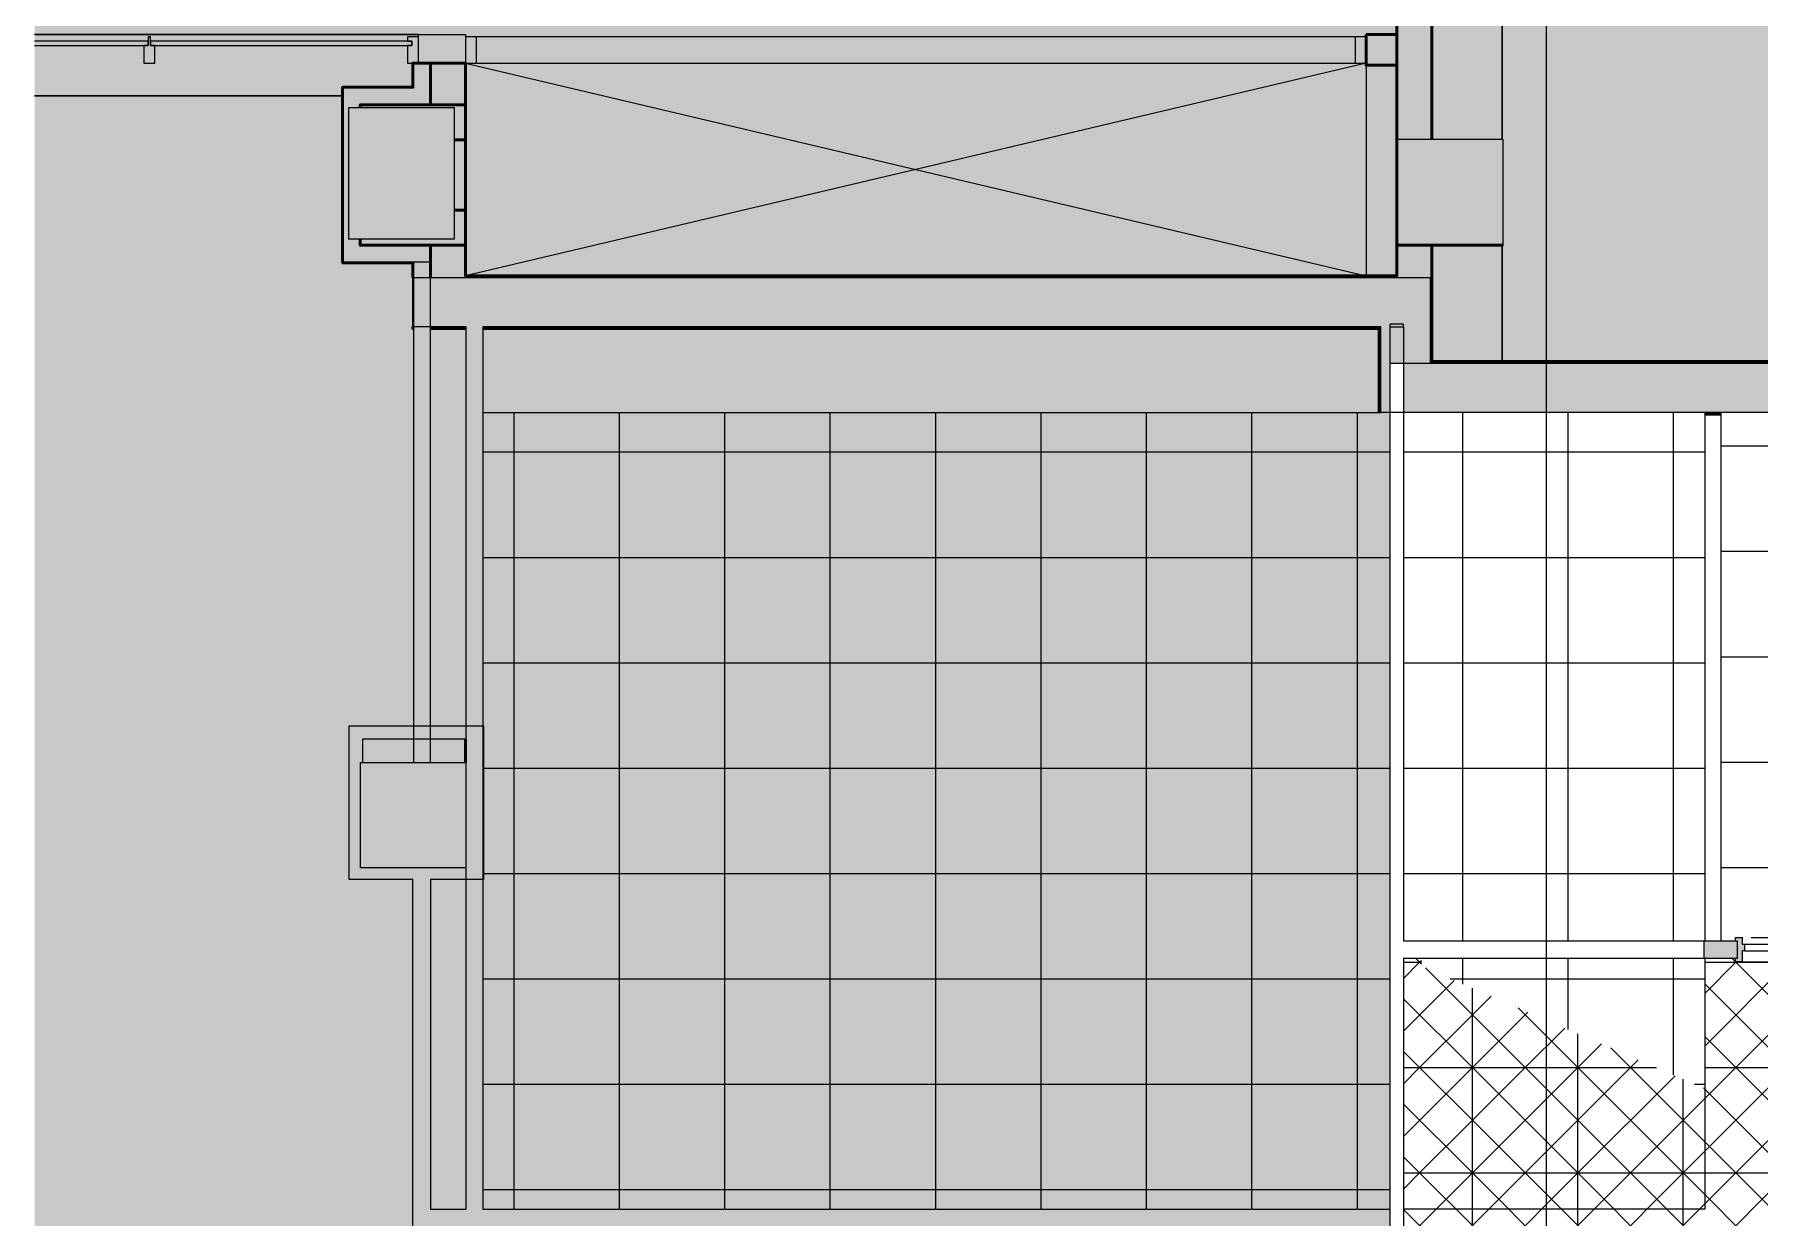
# Model space of a CAD drawing. Header units: inches. Extents: x 842 to 2283, y -56 to 1824.
# Drawn here: x 842.2 to 1234.9, y 1215.5 to 1485 of the extents above; entities that cross this region are included whole.
import ezdxf

# ---------------------------------------------------------------- set-up
doc = ezdxf.new("R2010")
doc.units = ezdxf.units.IN
doc.header["$MEASUREMENT"] = 0
for name, color, linetype, lineweight in [('A-AREA-IDEN', 2, 'Continuous', 9), ('A-CLNG', 13, 'Continuous', 13), ('A-CLNG-PATT', 13, 'Continuous', 13), ('A-DETL-GENF', 92, 'Continuous', 9), ('A-DETL-THIN', 151, 'Continuous', 9), ('A-DOOR', 31, 'Continuous', 13), ('A-WALL', 113, 'Continuous', 9), ('A-WALL-PATT', 111, 'Continuous', 13), ('I-WALL', 2, 'Continuous', 13), ('Orbis - Background_dwg', 8, 'Continuous', 9), ('Orbis_AR$0$A-Wall-Exst', 7, 'Continuous', 9), ('Orbis_AR$0$TI_Grid_E957150$0$S-P1-COLS-CONC', 50, 'Continuous', 50), ('Orbis_AR$0$TI_Grid_E957150$0$S-P4-COLS-CONC', 50, 'Continuous', 50), ('Orbis_BB$0$A-Glaz-Assm', 10, 'Continuous', 20), ('Orbis_BB$0$A-Glaz-Assm-Glaz', 10, 'Continuous', 20), ('Orbis_BB$0$A-Wall-Exst', 7, 'Continuous', 9), ('Orbis_BB$0$TI_ARCH-02_E957150$0$A-Glaz-Assm', 10, 'Continuous', 20), ('Orbis_BB$0$TI_ARCH-02_E957150$0$A-Glaz-Assm-Blow', 250, 'Continuous', 13), ('Orbis_BB$0$TI_ARCH-02_E957150$0$A-Wall-Blow', 90, 'Continuous', 30), ('Orbis_BB$0$TI_ARCH-02_E957150$0$A-Wall-Open', 250, 'Continuous', 13), ('Orbis_BB$0$TI_Grid_E957150$0$S-02-COLS-CONC', 50, 'Continuous', 50), ('Orbis_BB$0$TI_Grid_E957150$0$S-02-COLS-CONC-PATT', 10, 'Continuous', 20), ('Orbis_BB$0$TI_Grid_E957150$0$S-04-COLS-CONC', 50, 'Continuous', 50), ('Orbis_BB$0$TI_Grid_E957150$0$S-05-COLS-CONC', 50, 'Continuous', 50), ('Orbis_BB$0$TI_Grid_E957150$0$S-06-COLS-CONC', 50, 'Continuous', 50), ('Orbis_BB$0$TI_Grid_E957150$0$S-07-COLS-CONC', 50, 'Continuous', 50), ('Orbis_BB$0$TI_Grid_E957150$0$S-08-COLS-CONC', 50, 'Continuous', 50), ('Orbis_BB$0$TI_Grid_E957150$0$S-09-COLS-CONC', 50, 'Continuous', 50), ('Orbis_BB$0$TI_Grid_E957150$0$S-11-COLS-CONC', 50, 'Continuous', 50), ('Orbis_BB$0$TI_Grid_E957150$0$S-12-COLS-CONC', 50, 'Continuous', 50), ('Orbis_BB$0$TI_Grid_E957150$0$S-P1-COLS-CONC', 50, 'Continuous', 50), ('Orbis_BB$0$TI_Grid_E957150$0$S-P1-COLS-CONC-PATT', 10, 'Continuous', 20), ('Orbis_BB$0$TI_Grid_E957150$0$S-P4-COLS-CONC', 50, 'Continuous', 50), ('S-COLS', 52, 'Continuous', 13)]:
    doc.layers.add(name, color=color, linetype=linetype, lineweight=lineweight)

# ---------------------------------------------------------------- blocks, each defined once
blk = doc.blocks.new('Concrete-Rectangular-Column - 24 x 24-6914337-Level XX  RCP')
at = {"layer": 'S-COLS', "lineweight": 9}
blk.add_hatch(color=7, dxfattribs=at).paths.add_polyline_path([(-12, -12), (12, -12), (12, 12), (-12, 12)], flags=0)
at = {"layer": 'S-COLS', "color": 8, "lineweight": 20}
for p, q in [((-12, 12), (12, 12)), ((-12, -12), (-12, 12)), ((12, 12), (12, -12)), ((12, -12), (-12, -12))]:
    blk.add_line(p, q, dxfattribs=at)
blk = doc.blocks.new('Concrete-Rectangular-Column - 24 x 30-6914152-Level XX  RCP')
at = {"layer": 'S-COLS', "lineweight": 9}
blk.add_hatch(color=7, dxfattribs=at).paths.add_polyline_path([(12, -15), (12, 15), (-12, 15), (-12, -15)], flags=0)
at = {"layer": 'S-COLS', "color": 8, "lineweight": 20}
for p, q in [((-12, 15), (12, 15)), ((-12, -15), (-12, 15)), ((12, 15), (12, -15)), ((12, -15), (-12, -15))]:
    blk.add_line(p, q, dxfattribs=at)
blk = doc.blocks.new('Door - Single - Solid Door-7323271-Level XX  RCP')
at = {"layer": 'A-DOOR'}
h = blk.add_hatch(color=250, dxfattribs=at)
h.paths.add_polyline_path([(23.24, -2.66), (23.62, -2.66), (23.62, -1.91), (23.24, -1.91), (23.24, 2.09), (23.62, 2.09), (23.62, 2.84), (22.12, 2.84), (22.12, 1.34), (21.62, 1.34), (21.62, -0.16), (22.12, -0.16), (22.12, -2.66)], flags=0)
h.paths.add_polyline_path([(-15.63, -2.66), (-14.13, -2.66), (-14.13, -0.16), (-13.63, -0.16), (-13.63, 1.34), (-14.13, 1.34), (-14.13, 2.84), (-15.63, 2.84), (-15.63, 2.09), (-15.26, 2.09), (-15.26, -1.91), (-15.63, -1.91), (-15.63, -2.49)], flags=0)
at = {"layer": 'A-DOOR', "color": 8, "lineweight": 20}
for p, q in [((-15.63, 2.09), (-15.63, 2.84)), ((-15.63, 2.84), (-14.13, 2.84)), ((-14.13, 2.84), (-14.13, 1.34)), ((-14.13, 1.34), (-13.63, 1.34)), ((-13.63, 1.34), (-13.63, -0.16)), ((21.62, -0.16), (21.62, 1.34)), ((21.62, 1.34), (22.12, 1.34)), ((22.12, 1.34), (22.12, 2.84)), ((22.12, 2.84), (23.62, 2.84)), ((23.62, 2.84), (23.62, 2.09)), ((-15.63, -2.66), (-15.63, -1.91)), ((-14.13, -2.66), (-15.63, -2.66)), ((-13.63, -0.16), (-14.13, -0.16)), ((-14.13, -0.16), (-14.13, -2.66)), ((22.12, -0.16), (21.62, -0.16)), ((22.12, -2.66), (22.12, -0.16)), ((23.62, -2.66), (22.12, -2.66)), ((23.62, -1.91), (23.62, -2.66))]:
    blk.add_line(p, q, dxfattribs=at)
at = {"layer": 'A-DOOR', "lineweight": 9}
for p, q in [((-14.13, 2.84), (-14.01, 2.84)), ((-13.63, 1.34), (21.62, 1.34)), ((-12.06, 2.84), (22.12, 2.84)), ((-14.13, -2.66), (22.12, -2.66)), ((-13.63, -0.16), (21.62, -0.16))]:
    blk.add_line(p, q, dxfattribs=at)
blk = doc.blocks.new('Orbis - Background_dwg__U8-7347688-Level XX  RCP')
at = {"layer": 'Orbis_BB$0$TI_ARCH-02_E957150$0$A-Glaz-Assm', "flags": 128}
for points in [[(0, -3), (2.5, -3), (2.5, 3), (0, 3)], [(202.5, -3), (205, -3), (205, 3), (202.5, 3)]]:
    blk.add_lwpolyline(points, close=True, dxfattribs=at)
at = {"layer": 'Orbis_BB$0$TI_ARCH-02_E957150$0$A-Glaz-Assm-Blow'}
for p, q in [((202.5, 3), (2.5, 3)), ((2.5, -3), (202.5, -3))]:
    blk.add_line(p, q, dxfattribs=at)
blk = doc.blocks.new('Orbis - Background_dwg__U56-7347736-Level XX  RCP')
at = {"layer": 'Orbis_BB$0$TI_Grid_E957150$0$S-12-COLS-CONC', "flags": 128}
for points in [[(11648.66, 2274.91), (11624.66, 2274.91), (11624.66, 2274.31)], [(11646.05, 2250.91), (11648.66, 2250.91), (11648.66, 2274.91)]]:
    blk.add_lwpolyline(points, dxfattribs=at)
blk = doc.blocks.new('Orbis - Background_dwg_Orbis_BB-7347761-Level XX  RCP')
at = {"layer": 'Orbis_BB$0$A-Wall-Exst'}
h = blk.add_hatch(color=256, dxfattribs=at)
h.paths.add_polyline_path([(12344.66, 2108.54), (12344.66, 2108.91), (12240.66, 2108.91), (12240.66, 2208.41), (12344.66, 2208.41), (12344.66, 2208.79), (12240.04, 2208.79), (12240.04, 2108.54), (12333.85, 2108.54)], flags=0)
h.paths.add_polyline_path([(12224.74, 2215.66), (12224.79, 2215.66), (12224.79, 2216.04), (12344.66, 2216.04), (12344.66, 2216.41), (12008.66, 2216.41), (12008.66, 2215.66), (12202.66, 2215.66)], flags=0)
h.paths.add_polyline_path([(12659.79, 2215.91), (12687.66, 2215.91), (12687.66, 2216.41), (12368.66, 2216.41), (12368.66, 2215.91), (12650.03, 2215.91)], flags=0)
h.paths.add_polyline_path([(11973.4, 2216.04), (11984.66, 2216.04), (11984.66, 2216.41), (11868.66, 2216.41), (11868.66, 2243.04), (11860.83, 2243.04), (11860.83, 2267.04), (11868.66, 2267.04), (11868.66, 2506.91), (11860.66, 2506.91), (11860.66, 2290.92), (11858.66, 2290.92), (11858.66, 2518.92), (11853.66, 2518.92), (11853.66, 2283.92), (11860.66, 2283.92), (11860.66, 2235.92), (11648.66, 2235.92), (11648.66, 2242.91), (11640.66, 2242.91), (11640.66, 2235.54), (11868.29, 2235.54), (11868.29, 2216.04), (11972.54, 2216.04)], flags=0)
h.paths.add_polyline_path([(12548.66, 2522.91), (12663.66, 2522.91), (12663.66, 2530.91), (12380.66, 2530.91), (12380.66, 2522.91), (12524.66, 2522.91)], flags=0)
h.paths.add_polyline_path([(12020.66, 2522.91), (12332.66, 2522.91), (12332.66, 2530.91), (12020.66, 2530.91), (12020.66, 2530.54)], flags=0)
h = blk.add_hatch(color=256, dxfattribs=at)
h.paths.add_polyline_path([(12822.75, 1740.71), (12822.78, 1740.71), (12822.75, 1740.75)], flags=0)
h.paths.add_polyline_path([(12801.21, 1897.99), (12801.3, 1898), (12797.38, 1925.91)], flags=0)
h.paths.add_polyline_path([(12787.64, 2077.81), (12787.68, 2077.81), (12768.66, 2216.41), (12711.66, 2216.41), (12711.66, 2215.91), (12768.73, 2215.91), (12787.64, 2077.81)], flags=0)
h.paths.add_polyline_path([(12368.66, 2096.91), (12372.66, 2096.91), (12372.66, 2097.29), (12333.85, 2097.29), (12333.85, 2096.91), (12347.7, 2096.91)], flags=0)
h.paths.add_polyline_path([(12368.66, 2102.54), (12372.66, 2102.54), (12372.66, 2128.91), (12368.66, 2128.91), (12368.66, 2127.21), (12371.6, 2127.21), (12371.6, 2103.21), (12368.66, 2103.21)], flags=0)
h.paths.add_polyline_path([(12352.79, 2130.91), (12352.79, 2191.85), (12352.66, 2191.85), (12352.66, 2130.91)], flags=0)
h.paths.add_polyline_path([(12356.66, 2130.91), (12356.66, 2188.41), (12356.54, 2188.41), (12356.54, 2130.91)], flags=0)
h.paths.add_polyline_path([(12001.74, 2189.41), (12001.74, 2189.41), (12001.66, 2189.41)], flags=0)
h.paths.add_polyline_path([(12380.58, 2192.16), (12380.79, 2192.16), (12380.79, 2204.66), (12380.66, 2204.66), (12380.66, 2192.41), (12368.66, 2192.41), (12368.66, 2192.16), (12379.93, 2192.16)], flags=0)
h.paths.add_polyline_path([(12687.66, 2193.29), (12687.66, 2193.41), (12663.66, 2193.41), (12663.66, 2204.66), (12663.54, 2204.66), (12663.54, 2193.29), (12666.66, 2193.29)], flags=0)
h.paths.add_polyline_path([(12711.66, 2193.29), (12711.79, 2193.29), (12711.79, 2204.66), (12711.66, 2204.64)], flags=0)
h.paths.add_polyline_path([(11972.66, 2193.29), (11984.66, 2193.29), (11984.66, 2193.41), (11972.66, 2193.41), (11972.66, 2204.79), (11972.54, 2204.79), (11972.54, 2193.29)], flags=0)
h.paths.add_polyline_path([(11934.54, 2204.41), (11934.54, 2204.79), (11930.79, 2204.79), (11930.79, 2204.41)], flags=0)
h.paths.add_polyline_path([(11857.04, 2204.79), (11857.04, 2224.29), (11652.54, 2224.29), (11652.54, 2223.92), (11856.66, 2223.92), (11856.66, 2204.79)], flags=0)
h.paths.add_polyline_path([(11640.66, 2223.92), (11648.79, 2223.92), (11648.79, 2224.29), (11640.58, 2224.29), (11640.58, 2223.92)], flags=0)
h.paths.add_polyline_path([(11636.66, 2223.92), (11636.83, 2223.92), (11636.83, 2224.29), (11636.66, 2224.29)], flags=0)
h.paths.add_polyline_path([(11636.83, 2235.54), (11636.84, 2239.09), (11640.58, 2239.09), (11640.58, 2235.54), (11640.66, 2235.54), (11640.66, 2242.91), (11624.66, 2242.91), (11624.66, 2244.31), (11622.05, 2244.31), (11622.05, 2274.31), (11624.66, 2274.31), (11624.66, 2274.91), (11640.66, 2274.91), (11640.66, 2284.42), (11636.66, 2284.42), (11636.66, 2278.91), (11620.66, 2278.91), (11620.66, 2238.91), (11636.66, 2238.91), (11636.66, 2235.54)], flags=0)
blk.add_hatch(color=256, dxfattribs=at).paths.add_polyline_path([(11640.66, 2274.91), (11648.66, 2274.91), (11648.66, 2284.42), (11640.66, 2284.42), (11640.66, 2278.91)], flags=0)
at = {"layer": 'Orbis_BB$0$TI_Grid_E957150$0$S-02-COLS-CONC-PATT', "lineweight": 9}
blk.add_hatch(color=7, dxfattribs=at).paths.add_polyline_path([(11636.66, 2242.91), (11648.66, 2242.91), (11648.66, 2274.91), (11624.66, 2274.91), (11624.66, 2274.31), (11646.05, 2274.31), (11646.05, 2244.31), (11624.66, 2244.31), (11624.66, 2242.91)], flags=0)
at = {"layer": 'Orbis_BB$0$TI_Grid_E957150$0$S-P1-COLS-CONC-PATT', "lineweight": 9}
blk.add_hatch(color=7, dxfattribs=at).paths.add_polyline_path([(11872.29, 2242.91), (11884.66, 2242.91), (11884.66, 2243.04), (11868.66, 2243.04), (11868.66, 2242.91)], flags=0)
h = blk.add_hatch(color=7, dxfattribs=at)
h.paths.add_polyline_path([(11648.66, 2125.09), (11648.66, 2130.41), (11640.58, 2130.41), (11640.58, 2125.09), (11641.65, 2125.09)], flags=0)
h.paths.add_polyline_path([(11630.48, 2125.09), (11636.83, 2125.09), (11636.83, 2130.41), (11625.16, 2130.41), (11625.16, 2125.09)], flags=0)
at = {"layer": 'Orbis_BB$0$A-Glaz-Assm', "flags": 128}
for points in [[(11575.41, 2284.42), (11577.91, 2284.42), (11577.91, 2288.42), (11576.91, 2288.42), (11576.91, 2290.42), (11576.41, 2290.42), (11576.41, 2288.42), (11575.41, 2288.42)], [(11637.91, 2284.42), (11637.91, 2290.42), (11635.41, 2290.42), (11635.41, 2289.42), (11636.41, 2289.42), (11636.41, 2288.42), (11635.41, 2288.42), (11635.41, 2284.42)]]:
    blk.add_lwpolyline(points, close=True, dxfattribs=at)
at = {"layer": 'Orbis_BB$0$A-Glaz-Assm-Glaz', "flags": 128}
blk.add_lwpolyline([(11550.5, 2288.42), (11576.41, 2288.42), (11576.41, 2289.42), (11550.5, 2289.42)], dxfattribs=at)
blk.add_lwpolyline([(11576.91, 2288.42), (11636.41, 2288.42), (11636.41, 2289.42), (11576.91, 2289.42)], close=True, dxfattribs=at)
at = {"layer": 'Orbis_BB$0$A-Wall-Exst', "color": 50, "lineweight": 50}
for p, q in [((11868.66, 2267.04), (11868.66, 2506.91)), ((11636.83, 2223.92), (11636.66, 2223.92)), ((11640.58, 2223.92), (11648.79, 2223.92)), ((11640.66, 2223.92), (11640.58, 2223.92)), ((11648.79, 2223.92), (11648.67, 2223.92)), ((11652.67, 2223.92), (11652.54, 2223.92)), ((11930.79, 2204.41), (11934.54, 2204.41)), ((11934.54, 2204.41), (11930.79, 2204.41))]:
    blk.add_line(p, q, dxfattribs=at)
at = {"layer": 'Orbis_BB$0$A-Wall-Exst', "color": 50, "lineweight": 50, "flags": 128}
for points in [[(11868.66, 2506.91), (11860.66, 2506.91), (11860.66, 2235.92), (11648.66, 2235.92), (11648.66, 2242.91), (11640.66, 2242.91), (11640.66, 2235.54)], [(11624.66, 2274.31), (11624.66, 2274.91), (11640.66, 2274.91), (11640.66, 2284.42), (11636.66, 2284.42), (11636.66, 2278.91), (11620.66, 2278.91), (11620.66, 2238.91), (11636.66, 2238.91), (11636.66, 2235.54)], [(11640.66, 2235.54), (11640.66, 2242.91), (11624.66, 2242.91), (11624.66, 2244.31)], [(11984.66, 2216.41), (11868.66, 2216.41), (11868.66, 2227.92), (11868.66, 2243.04)], [(11636.66, 2224.29), (11636.66, 2223.92), (11636.83, 2223.92)], [(11652.54, 2223.92), (11856.66, 2223.92), (11856.66, 2204.79)]]:
    blk.add_lwpolyline(points, dxfattribs=at)
for points in [[(11853.66, 2290.92), (11853.66, 2283.92), (11860.66, 2283.92), (11860.66, 2290.92)], [(11648.66, 2284.42), (11640.66, 2284.42), (11640.66, 2274.91), (11648.66, 2274.91)]]:
    blk.add_lwpolyline(points, close=True, dxfattribs=at)
at = {"layer": 'Orbis_BB$0$TI_ARCH-02_E957150$0$A-Glaz-Assm', "flags": 128}
blk.add_lwpolyline([(11637.91, 2290.42), (11637.91, 2290.92), (11648.66, 2290.92), (11648.66, 2290.42)], dxfattribs=at)
at = {"layer": 'Orbis_BB$0$TI_ARCH-02_E957150$0$A-Wall-Blow'}
for p, q in [((11884.66, 2506.91), (11884.66, 2267.04)), ((11550.5, 2290.92), (11637.91, 2290.92)), ((11550.5, 2276.92), (11620.66, 2276.92)), ((11884.66, 2243.04), (11884.66, 2216.41))]:
    blk.add_line(p, q, dxfattribs=at)
at = {"layer": 'Orbis_BB$0$TI_ARCH-02_E957150$0$A-Wall-Open'}
blk.add_line((11853.66, 2284.42), (11648.66, 2235.92), dxfattribs=at)
at = {"layer": 'Orbis_BB$0$TI_ARCH-02_E957150$0$A-Wall-Open', "flags": 128}
blk.add_lwpolyline([(11648.66, 2284.42), (11853.66, 2284.42), (11853.66, 2235.92), (11648.66, 2235.92), (11648.66, 2284.42), (11853.66, 2235.92)], dxfattribs=at)
at = {"layer": 'Orbis_BB$0$TI_Grid_E957150$0$S-02-COLS-CONC', "flags": 128}
for points in [[(11648.66, 2274.91), (11648.66, 2242.91), (11624.66, 2242.91), (11624.66, 2244.31)], [(11624.66, 2274.31), (11624.66, 2274.91), (11648.66, 2274.91)]]:
    blk.add_lwpolyline(points, dxfattribs=at)
at = {"layer": 'Orbis_BB$0$TI_Grid_E957150$0$S-04-COLS-CONC', "flags": 128}
blk.add_lwpolyline([(11624.66, 2274.31), (11624.66, 2274.91), (11648.66, 2274.91), (11648.66, 2250.91), (11646.05, 2250.91)], dxfattribs=at)
at = {"layer": 'Orbis_BB$0$TI_Grid_E957150$0$S-05-COLS-CONC', "flags": 128}
blk.add_lwpolyline([(11624.66, 2274.31), (11624.66, 2274.91), (11648.66, 2274.91), (11648.66, 2250.91), (11646.05, 2250.91)], dxfattribs=at)
at = {"layer": 'Orbis_BB$0$TI_Grid_E957150$0$S-06-COLS-CONC', "flags": 128}
blk.add_lwpolyline([(11624.66, 2274.31), (11624.66, 2274.91), (11648.66, 2274.91), (11648.66, 2250.91), (11646.05, 2250.91)], dxfattribs=at)
at = {"layer": 'Orbis_BB$0$TI_Grid_E957150$0$S-07-COLS-CONC', "flags": 128}
blk.add_lwpolyline([(11624.66, 2274.31), (11624.66, 2274.91), (11648.66, 2274.91), (11648.66, 2250.91), (11646.05, 2250.91)], dxfattribs=at)
at = {"layer": 'Orbis_BB$0$TI_Grid_E957150$0$S-08-COLS-CONC', "flags": 128}
blk.add_lwpolyline([(11624.66, 2274.31), (11624.66, 2274.91), (11648.66, 2274.91), (11648.66, 2250.91), (11646.05, 2250.91)], dxfattribs=at)
at = {"layer": 'Orbis_BB$0$TI_Grid_E957150$0$S-09-COLS-CONC', "flags": 128}
blk.add_lwpolyline([(11624.66, 2274.31), (11624.66, 2274.91), (11648.66, 2274.91), (11648.66, 2250.91), (11646.05, 2250.91)], dxfattribs=at)
at = {"layer": 'Orbis_BB$0$TI_Grid_E957150$0$S-11-COLS-CONC', "flags": 128}
for points in [[(11648.66, 2274.91), (11624.66, 2274.91), (11624.66, 2274.31)], [(11646.05, 2250.91), (11648.66, 2250.91), (11648.66, 2274.91)]]:
    blk.add_lwpolyline(points, dxfattribs=at)
at = {"layer": 'Orbis_BB$0$TI_Grid_E957150$0$S-P1-COLS-CONC'}
for p, q in [((11648.66, 2266.91), (11646.05, 2266.91)), ((11648.66, 2130.41), (11648.66, 2125.09))]:
    blk.add_line(p, q, dxfattribs=at)
at = {"layer": 'Orbis_BB$0$TI_Grid_E957150$0$S-P1-COLS-CONC', "flags": 128}
for points in [[(11624.66, 2244.31), (11624.66, 2242.91), (11648.66, 2242.91), (11648.66, 2266.91)], [(11860.83, 2266.91), (11860.66, 2266.91), (11860.66, 2242.91), (11884.66, 2242.91), (11884.66, 2243.04)]]:
    blk.add_lwpolyline(points, dxfattribs=at)
at = {"layer": 'Orbis_BB$0$TI_Grid_E957150$0$S-P4-COLS-CONC'}
for p, q in [((11884.66, 2243.04), (11884.66, 2242.91)), ((11648.66, 2125.09), (11648.66, 2130.41))]:
    blk.add_line(p, q, dxfattribs=at)
at = {"layer": 'Orbis_BB$0$TI_Grid_E957150$0$S-P4-COLS-CONC', "flags": 128}
for points in [[(11646.05, 2266.91), (11648.66, 2266.91), (11648.66, 2242.91)], [(11884.66, 2242.91), (11860.66, 2242.91), (11860.66, 2266.91), (11860.83, 2266.91)], [(11648.66, 2242.91), (11624.66, 2242.91), (11624.66, 2244.31)]]:
    blk.add_lwpolyline(points, dxfattribs=at)
for name, p in [('Orbis - Background_dwg__U8-7347688-Level XX  RCP', (11648.66, 2287.42)), ('Orbis - Background_dwg__U56-7347736-Level XX  RCP', (0, 0))]:
    blk.add_blockref(name, p)
blk = doc.blocks.new('Orbis - Background_dwg-7329766-Level XX  RCP')
at = {"layer": 'Orbis_AR$0$A-Wall-Exst', "color": 50, "lineweight": 50}
for p, q in [((928.54, 1417.98), (928.37, 1417.98)), ((932.37, 1417.98), (932.29, 1417.98)), ((940.5, 1417.98), (940.38, 1417.98)), ((944.38, 1417.98), (944.25, 1417.98)), ((1226.25, 1398.47), (1222.5, 1398.47))]:
    blk.add_line(p, q, dxfattribs=at)
at = {"layer": 'Orbis_AR$0$TI_Grid_E957150$0$S-P1-COLS-CONC'}
blk.add_line((940.37, 1324.47), (940.37, 1319.16), dxfattribs=at)
at = {"layer": 'Orbis_AR$0$TI_Grid_E957150$0$S-P4-COLS-CONC'}
blk.add_line((940.37, 1319.16), (940.37, 1324.47), dxfattribs=at)
blk.add_blockref('Orbis - Background_dwg_Orbis_BB-7347761-Level XX  RCP', (-10708.29, -805.94))

msp = doc.modelspace()

# ---------------------------------------------------------------- hatches: boundary and pattern name
at = {"layer": 'A-CLNG-PATT'}
h = msp.add_hatch(dxfattribs=at)
h.set_pattern_fill('FP1_2', color=256, style=0, pattern_type=2)
h.set_pattern_definition([(0, (1119.373, 1317.853), (0, -24), []), (270, (1119.373, 1317.853), (-24, -1e-15), [])])
h.paths.add_polyline_path([(1150.82, 1217.35), (1150.88, 1217.35), (1150.88, 1398.85), (944.25, 1398.85), (944.25, 1327.47), (944.45, 1327.47), (944.45, 1292.47), (944.25, 1292.47), (944.25, 1217.35), (1095.95, 1217.35)], flags=0)
h.paths.add_polyline_path([(1222.5, 1244.87), (1222.5, 1274.47), (1157.97, 1274.47), (1157.97, 1272.71), (1205.94, 1252.01)], flags=0)
h.paths.add_polyline_path([(1011.37, 1254.97), (1010.59, 1255.08), (1009.87, 1255.38), (1009.25, 1255.85), (1008.77, 1256.47), (1008.47, 1257.2), (1008.37, 1257.97), (1008.47, 1258.75), (1008.77, 1259.47), (1009.25, 1260.1), (1009.87, 1260.57), (1010.59, 1260.87), (1011.37, 1260.97), (1012.15, 1260.87), (1012.87, 1260.57), (1013.49, 1260.1), (1013.97, 1259.47), (1014.27, 1258.75), (1014.37, 1257.97), (1014.27, 1257.2), (1013.97, 1256.47), (1013.49, 1255.85), (1012.87, 1255.38), (1012.15, 1255.08)], flags=0)
h.paths.add_polyline_path([(1083.37, 1254.97), (1082.59, 1255.08), (1081.87, 1255.38), (1081.25, 1255.85), (1080.77, 1256.47), (1080.47, 1257.2), (1080.37, 1257.97), (1080.47, 1258.75), (1080.77, 1259.47), (1081.25, 1260.1), (1081.87, 1260.57), (1082.59, 1260.87), (1083.37, 1260.97), (1084.15, 1260.87), (1084.87, 1260.57), (1085.49, 1260.1), (1085.97, 1259.47), (1086.27, 1258.75), (1086.37, 1257.97), (1086.27, 1257.2), (1085.97, 1256.47), (1085.37, 1255.76), (1084.87, 1255.38), (1084.15, 1255.08)], flags=0)
h.paths.add_polyline_path([(1222.37, 1278.47), (1222.5, 1278.47), (1222.5, 1398.85), (1153.88, 1398.85), (1153.88, 1356.58), (1154.59, 1356.87), (1155.37, 1356.97), (1156.15, 1356.87), (1156.87, 1356.57), (1157.49, 1356.1), (1157.97, 1355.47), (1158.27, 1354.75), (1158.37, 1353.97), (1158.27, 1353.2), (1157.97, 1352.47), (1157.49, 1351.85), (1156.87, 1351.38), (1156.15, 1351.08), (1155.37, 1350.97), (1154.59, 1351.08), (1153.88, 1351.37), (1153.88, 1278.47), (1210.87, 1278.47)], flags=0)
h.paths.add_polyline_path([(1083.37, 1350.97), (1082.59, 1351.08), (1081.87, 1351.38), (1081.25, 1351.85), (1080.77, 1352.47), (1080.47, 1353.2), (1080.37, 1353.97), (1080.47, 1354.75), (1080.77, 1355.47), (1081.25, 1356.1), (1081.96, 1356.61), (1082.59, 1356.87), (1083.37, 1356.97), (1084.15, 1356.87), (1084.87, 1356.57), (1085.49, 1356.1), (1085.97, 1355.47), (1086.27, 1354.75), (1086.37, 1353.97), (1086.27, 1353.2), (1085.97, 1352.47), (1085.37, 1351.76), (1084.87, 1351.38), (1084.15, 1351.08)], flags=0)
h.paths.add_polyline_path([(1011.37, 1350.97), (1010.59, 1351.08), (1009.87, 1351.38), (1009.25, 1351.85), (1008.77, 1352.47), (1008.47, 1353.2), (1008.37, 1353.97), (1008.47, 1354.75), (1008.77, 1355.47), (1009.25, 1356.1), (1009.87, 1356.57), (1010.59, 1356.87), (1011.37, 1356.97), (1012.15, 1356.87), (1012.87, 1356.57), (1013.49, 1356.1), (1013.97, 1355.47), (1014.27, 1354.75), (1014.37, 1353.97), (1014.27, 1353.2), (1013.97, 1352.47), (1013.49, 1351.85), (1012.87, 1351.38), (1012.15, 1351.08)], flags=0)
h = msp.add_hatch(dxfattribs=at)
h.set_pattern_fill('FP1_12', color=256, style=0, pattern_type=2)
h.set_pattern_definition([(90, (1262.56, 1343.224), (24, -1e-15), []), (0, (1262.56, 1343.224), (0, -24), [])])
h.paths.add_polyline_path([(1275.75, 1278.47), (1275.75, 1321.28), (1296.37, 1321.28), (1296.37, 1343.97), (1289.37, 1343.97), (1289.37, 1383.6), (1260.5, 1383.6), (1260.5, 1398.85), (1226.25, 1398.85), (1226.25, 1278.47), (1229.5, 1278.47), (1229.5, 1279.22), (1231.12, 1279.22), (1256.58, 1304.68), (1257.55, 1303.71), (1233.06, 1279.22), (1268.75, 1279.22), (1268.75, 1278.47)], flags=0)
h.paths.add_polyline_path([(1265.1, 1342.66), (1238.56, 1342.66), (1238.56, 1367.22), (1287.18, 1367.22), (1287.18, 1342.66), (1275.75, 1342.66)], flags=0)
h = msp.add_hatch(dxfattribs=at)
h.set_pattern_fill('FP1_14', color=256, style=0, pattern_type=2)
h.set_pattern_definition([(90, (1241.56, 1153.602), (24, -24), []), (90, (1265.56, 1153.602), (24, -24), []), (0, (1241.56, 1153.602), (0, -24), []), (0, (1241.56, 1177.602), (0, -24), []), (45, (1241.559, 1153.602), (0, -24.0006), [33.941, 0, 0, 0]), (45, (1253.559, 1153.602), (0, -24.0006), [16.971, -16.971]), (45, (1241.559, 1165.602), (0, -24.0006), [16.971, -16.971]), (315, (1241.559, 1165.602), (0, -24.0006), [16.971, -16.971]), (315, (1253.559, 1177.602), (0, -24.0006), [16.971, -16.971]), (315, (1241.559, 1177.602), (0, -24.0006), [33.941, 0, 0, 0])])
h.paths.add_polyline_path([(1288.7, 1041.22), (1289.48, 1041.22), (1289.48, 1215.97), (1292.48, 1215.97), (1292.48, 1274.47), (1268.75, 1274.47), (1268.75, 1273.72), (1229.5, 1273.72), (1229.5, 1274.47), (1222.5, 1274.47), (1222.5, 1244.87), (1157.97, 1272.71), (1157.97, 1274.47), (1153.88, 1274.47), (1153.88, 1041.22), (1265.1, 1041.22)], flags=0)
at = {"layer": 'A-DETL-GENF'}
h = msp.add_hatch(color=9, dxfattribs=at)
h.paths.add_polyline_path([(1688, -9.77), (2180.09, -9.77), (2180.09, 282.04), (2178.37, 282.04), (2178.37, 269.98), (2160.37, 269.98), (2160.37, 281.98), (2145.5, 281.98), (2145.5, 222.1), (2148.37, 222.1), (2148.37, 48.98), (1645.98, 48.98), (1645.98, 56.98), (1645.87, 56.98), (1645.87, 67.98), (1645.98, 68), (1645.98, 68.19), (1645.71, 68.23), (1643.24, 68.89), (1642.84, 69.08), (1642.63, 69.12), (1642.36, 69.3), (1640.87, 69.99), (1639.47, 70.98), (1636.37, 70.98), (1636.37, 74.07), (1635.38, 75.48), (1634.68, 76.98), (1634.51, 77.24), (1634.47, 77.43), (1634.27, 77.85), (1633.6, 80.38), (1633.38, 83.07), (1633.6, 85.59), (1634.27, 88.11), (1635.38, 90.48), (1636.37, 91.9), (1636.37, 94.98), (1639.44, 94.98), (1640.87, 95.97), (1643.24, 97.08), (1645.98, 97.77), (1645.98, 97.98), (1645.87, 97.98), (1645.87, 207.29), (1645.98, 207.29), (1645.98, 208.97), (1636.37, 208.97), (1636.37, 239.19), (1645.87, 239.19), (1645.87, 593.98), (1179.62, 593.98), (1179.62, 528.98), (842.21, 528.98), (842.21, -9.77), (1603.42, -9.77)], flags=0)
h.paths.add_polyline_path([(1439.37, 58.98), (1435.75, 59.1), (1357.37, 59.1), (1357.37, 54.98), (1402.37, 54.98), (1402.37, 58.98), (1435.75, 58.98)], flags=0)
h.paths.add_polyline_path([(1357.37, 47.98), (1350.37, 47.98), (1350.37, 122.98), (1361, 122.98), (1361, 62.73), (1439.37, 62.73), (1439.37, 51.98), (1409.37, 51.98), (1409.37, 47.98), (1402.37, 47.98)], flags=0)
h.paths.add_polyline_path([(928.37, 67.98), (928.24, 68), (925.84, 68.21), (923.32, 68.89), (922.97, 69.05), (922.63, 69.12), (922.17, 69.42), (920.95, 69.99), (919.55, 70.98), (916.37, 70.98), (916.37, 74.18), (915.46, 75.48), (914.94, 76.59), (914.49, 77.34), (914.35, 77.85), (913.68, 80.38), (913.45, 82.58), (913.39, 83.07), (913.51, 83.68), (913.68, 85.59), (914.52, 88.72), (914.92, 89.32), (915.46, 90.48), (916.37, 91.79), (916.37, 94.98), (919.52, 94.98), (920.95, 95.97), (922.25, 96.58), (922.63, 96.83), (922.91, 96.89), (923.32, 97.08), (925.84, 97.76), (928.54, 97.98), (931.05, 97.76), (933.58, 97.08), (935.95, 95.97), (937.37, 94.98), (940.37, 94.98), (940.37, 92.01), (941.44, 90.48), (942.54, 88.11), (943.22, 85.59), (943.45, 82.98), (943.22, 80.38), (942.54, 77.85), (941.44, 75.48), (940.37, 73.96), (940.37, 70.98), (937.35, 70.98), (935.95, 69.99), (933.58, 68.89), (931.05, 68.21), (928.38, 67.98)], flags=0)
h.paths.add_polyline_path([(1288.37, 67.98), (1288.3, 67.99), (1285.77, 68.21), (1283.24, 68.89), (1282.84, 69.08), (1282.63, 69.12), (1282.36, 69.3), (1280.87, 69.99), (1279.47, 70.98), (1276.37, 70.98), (1276.37, 74.07), (1275.38, 75.48), (1274.68, 76.98), (1274.51, 77.24), (1274.47, 77.43), (1274.27, 77.85), (1273.6, 80.38), (1273.38, 83.07), (1273.6, 85.59), (1274.27, 88.11), (1275.38, 90.48), (1276.37, 91.9), (1276.37, 94.98), (1279.44, 94.98), (1280.87, 95.97), (1283.24, 97.08), (1285.77, 97.76), (1288.46, 97.98), (1290.97, 97.76), (1293.5, 97.08), (1295.87, 95.97), (1297.3, 94.98), (1300.37, 94.98), (1300.37, 91.9), (1301.36, 90.48), (1302.47, 88.11), (1303.14, 85.59), (1303.37, 82.97), (1303.14, 80.38), (1302.47, 77.85), (1302.27, 77.43), (1302.23, 77.24), (1302.06, 76.98), (1301.36, 75.48), (1300.37, 74.07), (1300.37, 70.98), (1297.27, 70.98), (1295.87, 69.99), (1294.38, 69.3), (1294.11, 69.12), (1293.9, 69.08), (1293.5, 68.89), (1290.97, 68.21), (1288.41, 67.98)], flags=0)
h.paths.add_polyline_path([(916.37, 208.97), (916.37, 209.19), (916.15, 209.19), (916.15, 239.19), (940.15, 239.19), (940.15, 238.97), (940.37, 238.97), (940.37, 208.97), (940.15, 208.97)], flags=0)
h.paths.add_polyline_path([(1288.06, 208.97), (1276.37, 208.97), (1276.37, 239.19), (1300.37, 239.19), (1300.37, 208.97)], flags=0)
h.paths.add_polyline_path([(844.25, 593.97), (935.62, 593.98), (935.62, 598.98), (937.62, 598.98), (937.62, 740.22), (867.12, 740.22), (867.12, 647.48), (844.25, 647.48), (844.25, 623.98), (893.25, 623.98), (893.25, 598.98), (895.62, 598.98), (895.62, 593.98), (888.25, 593.98), (888.25, 612.48), (844.25, 612.48), (844.25, 593.98), (842.21, 593.97)], flags=0)
h.paths.add_polyline_path([(1209.87, 596.98), (1247.87, 596.98), (1247.87, 605.72), (1209.87, 605.72), (1209.87, 598.98)], flags=0)
h.paths.add_polyline_path([(1010.87, 596.98), (1010.87, 605.72), (972.87, 605.72), (972.87, 596.98)], flags=0)
h.paths.add_polyline_path([(1389.12, 598.98), (1389.12, 706.97), (1380.37, 706.97), (1380.37, 736.97), (1390.37, 736.97), (1390.37, 820.98), (1388.37, 820.98), (1388.37, 825.98), (1390.37, 825.98), (1390.37, 913.99), (1377.37, 913.99), (1377.37, 951.98), (1290.37, 951.98), (1290.37, 913.99), (1277.37, 913.99), (1277.37, 891.98), (1272.12, 891.98), (1272.12, 934.97), (1179.87, 934.97), (1179.87, 891.98), (1167.87, 891.98), (1167.87, 845.98), (1179.87, 845.98), (1179.87, 787.98), (1167.87, 787.98), (1167.87, 741.98), (1179.87, 741.98), (1179.87, 683.98), (1167.87, 683.98), (1167.87, 637.98), (1179.87, 637.98), (1179.87, 610.97), (1277.87, 610.97), (1277.87, 820.73), (1272.12, 820.73), (1272.12, 845.98), (1277.37, 845.98), (1277.37, 825.98), (1348.37, 825.98), (1348.37, 820.98), (1283.12, 820.98), (1283.12, 598.98), (1349.68, 598.98)], flags=0)
h.paths.add_polyline_path([(1497.62, 598.98), (1636.37, 598.98), (1636.37, 626.3), (1660.37, 626.3), (1660.37, 598.98), (1669.37, 598.98), (1669.37, 946.98), (1553.37, 946.98), (1553.37, 951.98), (1513.37, 951.98), (1513.37, 946.98), (1506.37, 946.97), (1506.37, 916.97), (1496.37, 916.97), (1496.37, 736.97), (1506.37, 736.97), (1506.37, 706.97), (1497.62, 706.97), (1497.62, 599.23)], flags=0)
h.paths.add_polyline_path([(1492.37, 599.23), (1492.37, 701.72), (1394.37, 701.72), (1394.37, 599.23), (1488.78, 599.23)], flags=0)
h.paths.add_polyline_path([(1010.87, 610.97), (1040.87, 610.97), (1040.87, 637.98), (1052.87, 637.98), (1052.87, 683.98), (1040.87, 683.98), (1040.87, 741.98), (1052.87, 741.98), (1052.87, 787.98), (1040.87, 787.98), (1040.87, 845.98), (1052.87, 845.98), (1052.87, 891.98), (1040.87, 891.98), (1040.87, 918.98), (942.87, 918.98), (942.87, 610.97), (972.87, 610.97)], flags=0)
h.paths.add_polyline_path([(844.25, 616.48), (888.25, 616.48), (888.25, 619.98), (844.25, 619.98)], flags=0)
h.paths.add_polyline_path([(842.21, 652.48), (862.12, 652.48), (862.12, 745.22), (891.62, 745.22), (891.62, 840.22), (857.37, 840.22), (857.37, 845.22), (919.37, 845.22), (919.37, 947.22), (842.21, 947.22), (842.21, 671.78)], flags=0)
h.paths.add_polyline_path([(1492.1, 706.97), (1492.37, 706.97), (1492.37, 730.73), (1394.37, 730.73), (1394.37, 706.97), (1490.37, 706.97)], flags=0)
h.paths.add_polyline_path([(1490.37, 735.98), (1490.37, 945.98), (1488.37, 945.98), (1488.37, 951.98), (1448.37, 951.98), (1448.37, 945.98), (1396.37, 945.98), (1396.37, 735.98), (1460.42, 735.98)], flags=0)
h.paths.add_polyline_path([(896.62, 745.22), (898.37, 745.22), (898.37, 840.22), (896.62, 840.22), (896.62, 745.47)], flags=0)
h.paths.add_polyline_path([(931.34, 745.47), (937.62, 745.47), (937.62, 839.97), (903.62, 839.97), (903.62, 745.47), (919.37, 745.47)], flags=0)
h.paths.add_polyline_path([(923.37, 845.22), (937.62, 845.22), (937.62, 924.23), (1040.87, 924.23), (1040.87, 934.97), (1010.87, 934.97), (1010.87, 949.22), (972.87, 949.22), (972.87, 934.97), (942.87, 934.97), (942.87, 949.22), (923.37, 949.22), (923.37, 846.56)], flags=0)
h.paths.add_polyline_path([(1636.37, 916.97), (1636.37, 946.97), (1660.37, 946.97), (1660.37, 916.97), (1639.53, 916.97)], flags=0)
h.paths.add_polyline_path([(1277.87, 916.99), (1287.37, 916.99), (1287.37, 948.98), (1277.87, 948.98), (1277.87, 934.97), (1277.37, 934.97), (1277.37, 916.99)], flags=0)
h.paths.add_polyline_path([(1209.87, 940.23), (1247.87, 940.23), (1247.87, 948.98), (1209.87, 948.98)], flags=0)
h.paths.add_polyline_path([(1382.36, 946.99), (1394.37, 946.99), (1394.37, 948.98), (1380.37, 948.98), (1380.37, 946.99)], flags=0)
h.paths.add_polyline_path([(1150.88, 1041.22), (1150.88, 1213.6), (932.37, 1213.6), (932.37, 1120.66), (933.12, 1120.66), (933.12, 1119.16), (931.62, 1119.16), (931.62, 1118.66), (929.12, 1118.66), (929.12, 1119.16), (927.62, 1119.16), (927.62, 1120.66), (928.37, 1120.66), (928.37, 1292.47), (913.87, 1292.47), (913.87, 1327.47), (928.54, 1327.47), (928.54, 1417.98), (928.37, 1417.98), (928.37, 1432.97), (912.37, 1432.97), (912.37, 1472.97), (928.37, 1472.97), (928.37, 1478.48), (940.37, 1478.48), (940.37, 1429.98), (1152.37, 1429.98), (1152.37, 1477.98), (1145.37, 1477.98), (1145.37, 1712.98), (940.37, 1712.98), (940.37, 1700.97), (916.37, 1700.97), (916.37, 1712.98), (842.21, 1712.98), (842.21, 1041.22), (928.37, 1041.22), (928.37, 1045.29), (927.62, 1045.29), (927.62, 1046.79), (929.12, 1046.79), (929.12, 1047.29), (931.62, 1047.29), (931.62, 1046.79), (933.12, 1046.79), (933.12, 1045.29), (932.37, 1045.29), (932.37, 1041.22), (1147.88, 1041.22)], flags=0)
h.paths.add_polyline_path([(1082.22, 1184.81), (1082.22, 1184.81), (1083, 1184.99)], flags=0)
h.paths.add_polyline_path([(1011.37, 1217.35), (1150.88, 1217.35), (1150.88, 1398.85), (1148.37, 1398.85), (1148.37, 1417.98), (944.25, 1417.98), (944.25, 1327.47), (944.45, 1327.47), (944.45, 1292.47), (944.25, 1292.47), (944.25, 1217.35), (981.58, 1217.35)], flags=0)
h.paths.add_polyline_path([(932.53, 1217.35), (940.5, 1217.35), (940.5, 1292.47), (932.37, 1292.47), (932.37, 1217.35)], flags=0)
h.paths.add_polyline_path([(940.37, 1319.16), (940.45, 1319.16), (940.45, 1324.47), (940.37, 1324.47), (940.37, 1324.41)], flags=0)
h.paths.add_polyline_path([(940.45, 1327.47), (940.5, 1327.47), (940.5, 1417.98), (932.29, 1417.98), (932.29, 1327.47)], flags=0)
h.paths.add_polyline_path([(1151.06, 1410.1), (1153.88, 1410.1), (1153.88, 1418.36), (1150.88, 1418.36), (1150.88, 1410.1)], flags=0)
h.paths.add_polyline_path([(2026.31, 1410.47), (2059.94, 1410.47), (2028.24, 1641.93), (2004.53, 1724.6), (2003.37, 1724.6), (2003.37, 1700.97), (1955.37, 1700.97), (1955.37, 1712.97), (1840.37, 1712.97), (1840.37, 1700.97), (1816.37, 1700.97), (1816.37, 1712.98), (1672.37, 1712.98), (1672.37, 1700.97), (1624.37, 1700.97), (1624.37, 1712.98), (1480.37, 1712.98), (1480.37, 1700.97), (1456.37, 1700.97), (1456.37, 1712.98), (1312.37, 1712.98), (1312.37, 1700.97), (1264.37, 1700.97), (1264.37, 1712.98), (1176.37, 1712.98), (1176.37, 1700.97), (1160.37, 1700.97), (1160.37, 1461.1), (1176.54, 1461.1), (1176.54, 1437.1), (1176.37, 1437.1), (1176.37, 1436.97), (1160.37, 1436.97), (1160.37, 1410.47), (2007.37, 1410.47)], flags=0)
h.paths.add_polyline_path([(1480.37, 1436.97), (1456.37, 1436.97), (1456.37, 1460.97), (1456.48, 1460.97), (1456.48, 1461.1), (1480.48, 1461.1), (1480.48, 1437.1), (1480.37, 1437.1)], flags=0)
h.paths.add_polyline_path([(1152.37, 1484.98), (1152.37, 1712.98), (1150.37, 1712.98), (1150.37, 1484.98), (1150.88, 1484.98)], flags=0)
h.paths.add_polyline_path([(1649.71, 1541.91), (1636.37, 1541.91), (1636.37, 1565.97), (1660.37, 1565.97), (1660.37, 1541.91)], flags=0)
h.paths.add_polyline_path([(1998.26, 1541.91), (1974.26, 1541.91), (1974.26, 1565.91), (1974.37, 1565.91), (1974.37, 1565.97), (1998.37, 1565.97), (1998.37, 1541.97), (1998.26, 1541.97)], flags=0)
h.paths.add_polyline_path([(1276.37, 1541.91), (1276.37, 1565.97), (1300.37, 1565.97), (1300.37, 1541.91)], flags=0)
at = {"layer": 'A-WALL-PATT', "lineweight": 9}
for points in [[(1095.95, 1418.36), (1160, 1418.36), (1160, 1429.61), (928.37, 1429.61), (928.37, 1418.36), (928.54, 1418.36), (928.54, 1429.48), (932.29, 1426.83), (932.29, 1418.36), (1083.37, 1418.36)], [(944.25, 1217.35), (944.25, 1418.36), (940.5, 1418.36), (940.5, 1217.35)], [(1276.37, 1398.85), (1276.37, 1410.1), (1160, 1410.1), (1160, 1398.85), (1265.1, 1398.85)], [(913.87, 1295.47), (916.45, 1295.47), (916.45, 1319.16), (916.87, 1319.16), (916.87, 1327.47), (913.87, 1327.47), (913.87, 1308.16)], [(1150.88, 1213.6), (1150.88, 1217.35), (932.37, 1217.35), (932.37, 1213.6), (1109.59, 1213.6)]]:
    msp.add_hatch(color=7, dxfattribs=at).paths.add_polyline_path(points, flags=0)
h = msp.add_hatch(color=7, dxfattribs=at)
h.paths.add_polyline_path([(932.29, 1319.16), (932.29, 1426.83), (928.54, 1429.48), (928.54, 1319.16)], flags=0)
h.paths.add_polyline_path([(932.29, 1429.61), (932.29, 1433.16), (928.54, 1433.16), (928.54, 1429.61)], flags=0)
h = msp.add_hatch(color=7, dxfattribs=at)
h.paths.add_polyline_path([(1160, 1398.85), (1160, 1418.36), (1153.88, 1418.36), (1153.88, 1398.85), (1158.27, 1398.85)], flags=0)
h.paths.add_polyline_path([(1148.75, 1398.85), (1150.88, 1398.85), (1150.88, 1418.36), (1148.75, 1418.36), (1148.75, 1410.1)], flags=0)
h = msp.add_hatch(color=7, dxfattribs=at)
h.paths.add_polyline_path([(940.5, 1324.47), (940.5, 1327.47), (932.29, 1327.47), (932.29, 1324.47), (940.45, 1324.47)], flags=0)
h.paths.add_polyline_path([(926.79, 1324.47), (928.54, 1324.47), (928.54, 1327.47), (916.87, 1327.47), (916.87, 1324.47)], flags=0)
h.paths.add_polyline_path([(944.45, 1324.47), (944.44, 1327.47), (944.25, 1327.47), (944.25, 1324.47)], flags=0)
h = msp.add_hatch(color=7, dxfattribs=at)
h.paths.add_polyline_path([(940.5, 1295.47), (940.5, 1324.47), (940.45, 1324.47), (940.45, 1295.47)], flags=0)
h.paths.add_polyline_path([(944.25, 1295.47), (944.45, 1295.47), (944.45, 1324.47), (944.25, 1324.47), (944.25, 1308.16)], flags=0)
h = msp.add_hatch(color=7, dxfattribs=at)
h.paths.add_polyline_path([(944.45, 1292.47), (944.45, 1295.47), (944.25, 1295.47), (944.25, 1292.47), (944.45, 1292.47)], flags=0)
h.paths.add_polyline_path([(913.87, 1292.47), (940.5, 1292.47), (940.5, 1295.47), (940.45, 1295.47), (940.45, 1295.16), (916.45, 1295.16), (916.45, 1295.47), (913.87, 1295.47)], flags=0)
h = msp.add_hatch(color=7, dxfattribs=at)
h.paths.add_polyline_path([(932.15, 1041.22), (932.37, 1041.22), (932.37, 1045.66), (928.37, 1045.66), (928.37, 1041.22)], flags=0)
h.paths.add_polyline_path([(928.37, 1120.29), (932.37, 1120.29), (932.37, 1292.47), (928.37, 1292.47), (928.37, 1142.05)], flags=0)
h = msp.add_hatch(color=7, dxfattribs=at)
h.paths.add_polyline_path([(1516.45, 1274.47), (1516.45, 1278.47), (1464.37, 1278.47), (1464.37, 1274.47), (1477.73, 1274.47)], flags=0)
h.paths.add_polyline_path([(1297.13, 1274.47), (1425.87, 1274.47), (1425.87, 1278.47), (1268.37, 1278.47), (1268.37, 1274.47), (1292.48, 1274.47)], flags=0)
h.paths.add_polyline_path([(1229.87, 1274.47), (1229.87, 1278.47), (1222.37, 1278.47), (1222.37, 1274.47), (1226.25, 1274.47)], flags=0)

# ---------------------------------------------------------------- linework, layer by layer
at = {"layer": 'A-AREA-IDEN'}
msp.add_line((1186.44, 1137.5), (1186.44, 1768.18), dxfattribs=at)
at = {"layer": 'A-CLNG'}
for p, q in [((944.25, 1398.85), (1148.75, 1398.85)), ((1222.5, 1398.85), (1222.5, 1278.47)), ((1226.25, 1278.47), (1226.25, 1398.85)), ((1222.5, 1274.47), (1222.5, 1217.35)), ((1222.5, 1217.35), (1153.88, 1217.35))]:
    msp.add_line(p, q, dxfattribs=at)
at = {"layer": 'A-DETL-THIN'}
for p, q in [((1150.88, 1041.22), (1150.88, 1410.1)), ((1150.88, 1410.1), (2060, 1410.1))]:
    msp.add_line(p, q, dxfattribs=at)
at = {"layer": 'A-WALL', "lineweight": 13}
for p, q in [((1150.88, 1418.36), (1150.88, 1418.98)), ((1153.88, 1418.36), (1153.88, 1418.98))]:
    msp.add_line(p, q, dxfattribs=at)
at = {"layer": 'A-WALL', "color": 55, "lineweight": 13}
for p, q in [((1150.88, 1418.36), (1153.88, 1418.36)), ((1222.37, 1274.47), (1222.37, 1278.47))]:
    msp.add_line(p, q, dxfattribs=at)
at = {"layer": 'I-WALL', "color": 8, "lineweight": 20}
for p, q in [((928.37, 1418.36), (928.37, 1429.61)), ((928.37, 1429.61), (1160, 1429.61)), ((928.54, 1319.16), (928.54, 1433.16)), ((928.54, 1433.16), (932.29, 1433.16)), ((932.29, 1433.16), (932.29, 1319.16)), ((1160, 1429.61), (1160, 1410.1)), ((940.5, 1418.36), (928.37, 1418.36)), ((940.5, 1217.35), (940.5, 1418.36)), ((1148.75, 1418.36), (944.25, 1418.36)), ((944.25, 1418.36), (944.25, 1217.35)), ((1148.75, 1398.85), (1148.75, 1418.36)), ((1160, 1410.1), (1276.37, 1410.1)), ((1260.5, 1398.85), (1148.75, 1398.85)), ((913.87, 1292.47), (913.87, 1327.47)), ((913.87, 1327.47), (944.45, 1327.47)), ((944.45, 1327.47), (944.45, 1292.47)), ((916.87, 1324.47), (916.87, 1319.16)), ((940.45, 1324.47), (916.87, 1324.47)), ((940.45, 1319.16), (940.45, 1324.47)), ((928.37, 1292.47), (913.87, 1292.47)), ((928.37, 1120.29), (928.37, 1292.47)), ((944.45, 1292.47), (932.37, 1292.47)), ((932.37, 1292.47), (932.37, 1217.35)), ((1222.37, 1278.47), (1229.87, 1278.47)), ((1229.87, 1278.47), (1229.87, 1274.47)), ((1229.87, 1274.47), (1222.37, 1274.47)), ((932.37, 1217.35), (940.5, 1217.35)), ((944.25, 1217.35), (1150.88, 1217.35))]:
    msp.add_line(p, q, dxfattribs=at)
at = {"layer": 'I-WALL', "lineweight": 9}
msp.add_line((1153.88, 1418.98), (1150.88, 1418.98), dxfattribs=at)
at = {"layer": 'I-WALL'}
for p, q in [((1150.88, 1217.35), (1150.88, 1418.36)), ((1153.88, 1418.36), (1153.88, 1278.47)), ((1153.88, 1278.47), (1222.37, 1278.47)), ((1153.88, 1274.47), (1153.88, 1041.22)), ((1222.37, 1274.47), (1153.88, 1274.47))]:
    msp.add_line(p, q, dxfattribs=at)

# ---------------------------------------------------------------- block references
at = {"layer": 'A-DOOR'}
msp.add_blockref('Door - Single - Solid Door-7323271-Level XX  RCP', (1245.13, 1276.39), dxfattribs=at)
at = {"layer": 'Orbis - Background_dwg', "color": 7}
msp.add_blockref('Orbis - Background_dwg-7329766-Level XX  RCP', (0, 0), dxfattribs=at)
at = {"layer": 'S-COLS', "lineweight": 9}
for name, p in [('Concrete-Rectangular-Column - 24 x 30-6914152-Level XX  RCP', (925.76, 1453.37)), ('Concrete-Rectangular-Column - 24 x 24-6914337-Level XX  RCP', (1164.54, 1449.1)), ('Concrete-Rectangular-Column - 24 x 24-6914337-Level XX  RCP', (928.45, 1307.16))]:
    msp.add_blockref(name, p, dxfattribs=at)

doc.saveas('drawing.dxf')
